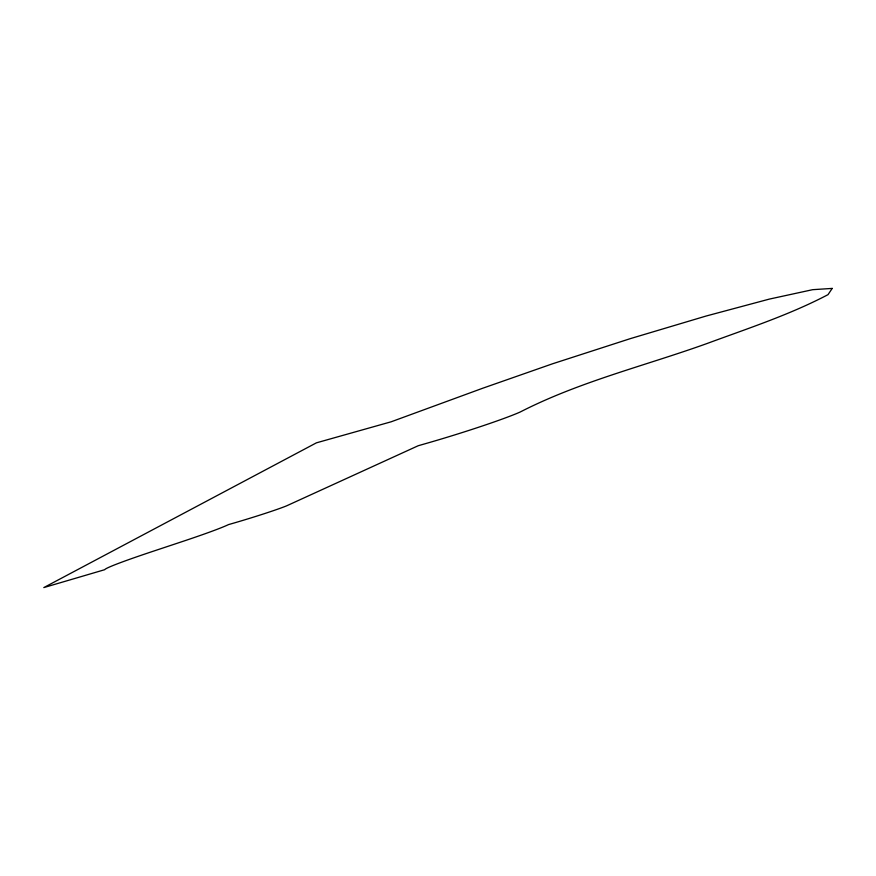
<?xml version="1.0" encoding="UTF-8"?>
<svg xmlns="http://www.w3.org/2000/svg" width="876" height="876" viewBox="0 0 876 876"><rect width="100%" height="100%" fill="white"/><g stroke="black" fill="none" stroke-linecap="round" stroke-linejoin="round"><path stroke-width="1.31" d="M832.2 288.412L828.017 294.654C789.484 314.867 747.962 328.401 707.26 343.436C644.703 365.916 579.671 381.531 520.213 412.005A75.862 4.095 -17.3 0 1 427.499 443.07L418.191 445.742L286.605 505.846A46.373 2.026 -17 0 1 228.494 524.604A112.785 4.862 -16.9 0 1 181.518 541.828L153.059 551.289A108.482 4.26 -17 0 0 104.737 569.685L43.8 587.588L316.433 442.829L391.189 421.783L482.698 388.243L552.438 363.825L630.413 338.607L706.122 316.028L769.38 299.088L812.654 289.682L832.2 288.412"/></g></svg>
